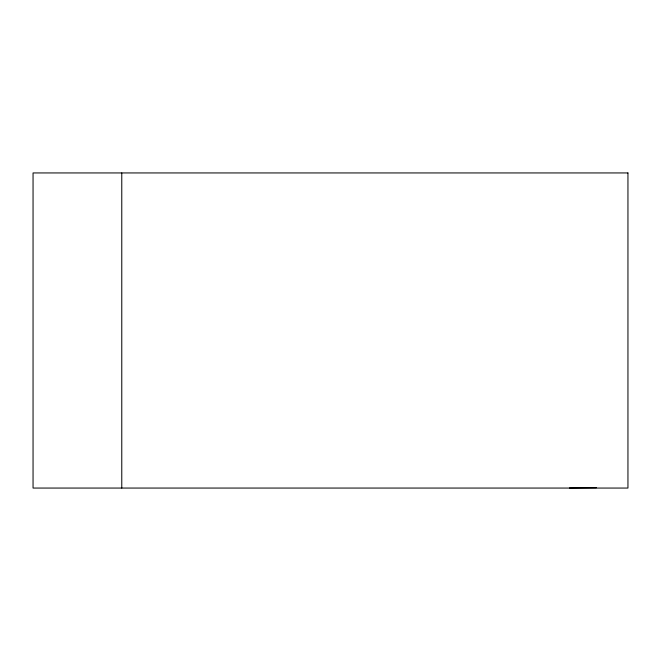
<?xml version="1.0" encoding="UTF-8"?>
<svg xmlns="http://www.w3.org/2000/svg" width="661" height="661" viewBox="0 0 661 661"><rect width="100%" height="100%" fill="white"/><g stroke="black" fill="none" stroke-linecap="round" stroke-linejoin="round"><path stroke-width="0.99" d="M596.42 487.719L569.418 487.975M121.773 172.942L121.773 488.058M627.95 172.942L33.05 172.942L33.05 488.058L627.95 488.058L627.95 172.942"/></g></svg>
